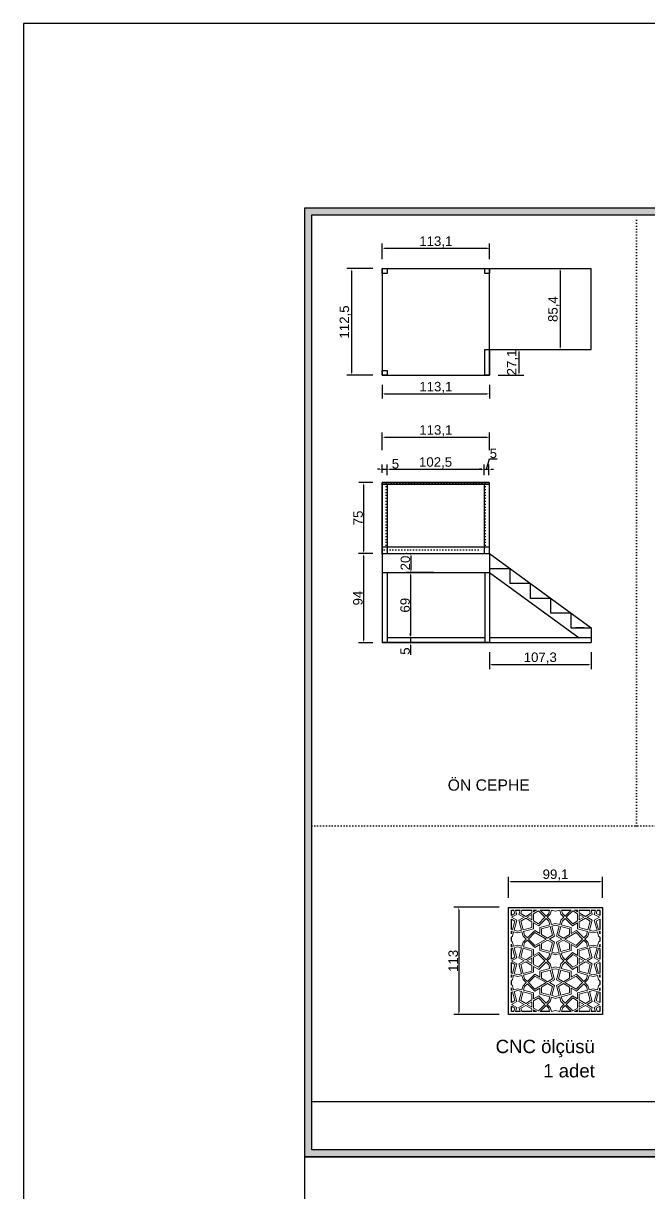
# Model space of a CAD drawing. Header units: metres. Extents: x 7064 to 15770, y 8440 to 11994.
# Drawn here: x 7064 to 7724, y 10761 to 11994 of the extents above; entities that cross this region are included whole.
import ezdxf

# ---------------------------------------------------------------- set-up
doc = ezdxf.new("R2010")
doc.units = ezdxf.units.M
doc.linetypes.add('ACAD_ISO07', pattern=[3, 0, -3])
doc.layers.add('AKM-DUVARLAR', color=6, linetype='Continuous', lineweight=60)
doc.layers.add('GÖRÜNÜŞ 015-O4M', color=125, linetype='Continuous', lineweight=15)
doc.layers.add('mahal liste', color=7, linetype='Continuous', lineweight=25, true_color=0xfa2e43)
doc.styles.get("Standard").update_dxf_attribs({"font": 'arial.ttf'})
doc.dimstyles.new('ISO-25', dxfattribs={"dimtxt": 10, "dimasz": 2.5, "dimexe": 5, "dimexo": 10, "dimtad": 1, "dimtxsty": 'Standard', "dimcen": 2.5, "dimadec": 0, "dimazin": 0, "dimtfac": 1, "dimtmove": 0, "dimatfit": 3, "dimfxl": 1, "dimarcsym": 0})

# ---------------------------------------------------------------- blocks, each defined once
blk = doc.blocks.new('*D323')
at = {"color": 0, "lineweight": -2, "transparency": 16777216}
for p, q in [((7432.7, 11509.9), (7417.9, 11509.9)), ((7422.9, 11507.4), (7422.9, 11437.4)), ((7432.7, 11434.9), (7417.9, 11434.9))]:
    blk.add_line(p, q, dxfattribs=at)
at = {"color": 0, "transparency": 16777216}
for points in [[(7422.5, 11507.4), (7423.3, 11507.4), (7422.9, 11509.9)], [(7422.5, 11437.4), (7423.3, 11437.4), (7422.9, 11434.9)]]:
    blk.add_solid(points, dxfattribs=at)
at = {"layer": 'Defpoints', "color": 0, "transparency": 16777216}
for p in [(7442.7, 11509.9), (7422.9, 11434.9), (7442.7, 11434.9)]:
    blk.add_point(p, dxfattribs=at)
at = {"color": 0, "transparency": 16777216, "insert": (7417.2, 11472.4), "char_height": 10, "attachment_point": 5, "rotation": 90}
blk.add_mtext('75', dxfattribs=at)
blk = doc.blocks.new('*D324')
at = {"color": 0, "lineweight": -2, "transparency": 16777216}
for p, q in [((7422.7, 11434.9), (7417.7, 11434.9)), ((7422.7, 11432.4), (7422.7, 11343.4)), ((7432.7, 11340.9), (7417.7, 11340.9))]:
    blk.add_line(p, q, dxfattribs=at)
at = {"color": 0, "transparency": 16777216}
for points in [[(7422.3, 11432.4), (7423.1, 11432.4), (7422.7, 11434.9)], [(7422.3, 11343.4), (7423.1, 11343.4), (7422.7, 11340.9)]]:
    blk.add_solid(points, dxfattribs=at)
at = {"layer": 'Defpoints', "color": 0, "transparency": 16777216}
for p in [(7432.7, 11434.9), (7422.7, 11340.9), (7442.7, 11340.9)]:
    blk.add_point(p, dxfattribs=at)
at = {"color": 0, "transparency": 16777216, "insert": (7417, 11387.9), "char_height": 10, "attachment_point": 5, "rotation": 90}
blk.add_mtext('94', dxfattribs=at)
blk = doc.blocks.new('*D328')
at = {"color": 0, "lineweight": -2, "transparency": 16777216}
for p, q in [((7442.7, 11543.9), (7442.7, 11562.6)), ((7445.2, 11557.6), (7553.3, 11557.6)), ((7555.8, 11543.9), (7555.8, 11562.6))]:
    blk.add_line(p, q, dxfattribs=at)
at = {"color": 0, "transparency": 16777216}
for points in [[(7445.2, 11558), (7445.2, 11557.2), (7442.7, 11557.6)], [(7553.3, 11558), (7553.3, 11557.2), (7555.8, 11557.6)]]:
    blk.add_solid(points, dxfattribs=at)
at = {"layer": 'Defpoints', "color": 0, "transparency": 16777216}
for p in [(7555.8, 11557.6), (7442.7, 11533.9), (7555.8, 11533.9)]:
    blk.add_point(p, dxfattribs=at)
at = {"color": 0, "transparency": 16777216, "insert": (7499.2, 11564.3), "char_height": 10, "attachment_point": 5}
blk.add_mtext('113,1', dxfattribs=at)
blk = doc.blocks.new('*D329')
at = {"color": 0, "lineweight": -2, "transparency": 16777216}
for p, q in [((7440.2, 11523.8), (7437.7, 11523.8)), ((7442.7, 11519.9), (7442.7, 11528.8)), ((7442.7, 11523.8), (7447.7, 11523.8)), ((7447.7, 11517.7), (7447.7, 11528.8)), ((7450.2, 11523.8), (7460.6, 11523.8))]:
    blk.add_line(p, q, dxfattribs=at)
at = {"color": 0, "transparency": 16777216}
for points in [[(7440.2, 11524.2), (7440.2, 11523.4), (7442.7, 11523.8)], [(7450.2, 11524.2), (7450.2, 11523.4), (7447.7, 11523.8)]]:
    blk.add_solid(points, dxfattribs=at)
at = {"layer": 'Defpoints', "color": 0, "transparency": 16777216}
for p in [(7447.7, 11523.8), (7442.7, 11509.9), (7447.7, 11507.7)]:
    blk.add_point(p, dxfattribs=at)
at = {"color": 0, "transparency": 16777216, "insert": (7456.6, 11529.5), "char_height": 10, "attachment_point": 5}
blk.add_mtext('5', dxfattribs=at)
blk = doc.blocks.new('*D330')
at = {"color": 0, "lineweight": -2, "transparency": 16777216}
for p, q in [((7447.7, 11517.7), (7447.7, 11528.8)), ((7450.2, 11523.8), (7547.7, 11523.8)), ((7550.2, 11517.7), (7550.2, 11528.8))]:
    blk.add_line(p, q, dxfattribs=at)
at = {"color": 0, "transparency": 16777216}
for points in [[(7450.2, 11524.2), (7450.2, 11523.4), (7447.7, 11523.8)], [(7547.7, 11524.2), (7547.7, 11523.4), (7550.2, 11523.8)]]:
    blk.add_solid(points, dxfattribs=at)
at = {"layer": 'Defpoints', "color": 0, "transparency": 16777216}
for p in [(7550.2, 11523.8), (7447.7, 11507.7), (7550.2, 11507.7)]:
    blk.add_point(p, dxfattribs=at)
at = {"color": 0, "transparency": 16777216, "insert": (7498.9, 11530.5), "char_height": 10, "attachment_point": 5}
blk.add_mtext('102,5', dxfattribs=at)
blk = doc.blocks.new('*D331')
at = {"color": 0, "lineweight": -2, "transparency": 16777216}
for p, q in [((7552.7, 11523.8), (7556, 11534.8)), ((7556, 11534.8), (7563.9, 11534.8)), ((7547.7, 11523.8), (7545.2, 11523.8)), ((7550.2, 11517.7), (7550.2, 11528.8)), ((7550.2, 11523.8), (7555.2, 11523.8)), ((7550.2, 11523.8), (7555.2, 11523.8)), ((7555.2, 11517.7), (7555.2, 11528.8)), ((7557.7, 11523.8), (7560.2, 11523.8))]:
    blk.add_line(p, q, dxfattribs=at)
at = {"color": 0, "transparency": 16777216}
for points in [[(7547.7, 11524.2), (7547.7, 11523.4), (7550.2, 11523.8)], [(7557.7, 11524.2), (7557.7, 11523.4), (7555.2, 11523.8)]]:
    blk.add_solid(points, dxfattribs=at)
at = {"layer": 'Defpoints', "color": 0, "transparency": 16777216}
for p in [(7555.2, 11523.8), (7550.2, 11507.7), (7555.2, 11507.7)]:
    blk.add_point(p, dxfattribs=at)
at = {"color": 0, "transparency": 16777216, "insert": (7559.9, 11540.5), "char_height": 10, "attachment_point": 5}
blk.add_mtext('5', dxfattribs=at)
blk = doc.blocks.new('*D332')
at = {"color": 0, "lineweight": -2, "transparency": 16777216}
for p, q in [((7468.1, 11434.9), (7467.8, 11434.9)), ((7472.8, 11432.4), (7472.8, 11417.4)), ((7468.1, 11414.9), (7467.8, 11414.9))]:
    blk.add_line(p, q, dxfattribs=at)
at = {"color": 0, "transparency": 16777216}
for points in [[(7472.4, 11432.4), (7473.3, 11432.4), (7472.8, 11434.9)], [(7472.4, 11417.4), (7473.3, 11417.4), (7472.8, 11414.9)]]:
    blk.add_solid(points, dxfattribs=at)
at = {"layer": 'Defpoints', "color": 0, "transparency": 16777216}
for p in [(7478.1, 11434.9), (7472.8, 11414.9), (7478.1, 11414.9)]:
    blk.add_point(p, dxfattribs=at)
at = {"color": 0, "transparency": 16777216, "insert": (7467.1, 11424.9), "char_height": 10, "attachment_point": 5, "rotation": 90}
blk.add_mtext('20', dxfattribs=at)
blk = doc.blocks.new('*D333')
at = {"color": 0, "lineweight": -2, "transparency": 16777216}
for p, q in [((7496.8, 11414.9), (7467.5, 11414.9)), ((7472.5, 11412.4), (7472.5, 11348.4)), ((7496.8, 11345.9), (7467.5, 11345.9))]:
    blk.add_line(p, q, dxfattribs=at)
at = {"color": 0, "transparency": 16777216}
for points in [[(7472.1, 11412.4), (7473, 11412.4), (7472.5, 11414.9)], [(7472.1, 11348.4), (7473, 11348.4), (7472.5, 11345.9)]]:
    blk.add_solid(points, dxfattribs=at)
at = {"layer": 'Defpoints', "color": 0, "transparency": 16777216}
for p in [(7506.8, 11414.9), (7472.5, 11345.9), (7506.8, 11345.9)]:
    blk.add_point(p, dxfattribs=at)
at = {"color": 0, "transparency": 16777216, "insert": (7466.8, 11380.4), "char_height": 10, "attachment_point": 5, "rotation": 90}
blk.add_mtext('69', dxfattribs=at)
blk = doc.blocks.new('*D334')
at = {"color": 0, "lineweight": -2, "transparency": 16777216}
for p, q in [((7472.2, 11345.9), (7467.5, 11345.9)), ((7472.5, 11348.4), (7472.5, 11350.9)), ((7472.5, 11345.9), (7472.5, 11340.9)), ((7472.2, 11340.9), (7467.5, 11340.9)), ((7472.5, 11338.4), (7472.5, 11328.1))]:
    blk.add_line(p, q, dxfattribs=at)
at = {"color": 0, "transparency": 16777216}
for points in [[(7472.1, 11348.4), (7472.9, 11348.4), (7472.5, 11345.9)], [(7472.1, 11338.4), (7472.9, 11338.4), (7472.5, 11340.9)]]:
    blk.add_solid(points, dxfattribs=at)
at = {"layer": 'Defpoints', "color": 0, "transparency": 16777216}
for p in [(7482.2, 11345.9), (7472.5, 11340.9), (7482.2, 11340.9)]:
    blk.add_point(p, dxfattribs=at)
at = {"color": 0, "transparency": 16777216, "insert": (7466.8, 11332), "char_height": 10, "attachment_point": 5, "rotation": 90}
blk.add_mtext('5', dxfattribs=at)
blk = doc.blocks.new('*D335')
at = {"color": 0, "lineweight": -2, "transparency": 16777216}
for p, q in [((7555.8, 11330.9), (7555.8, 11313)), ((7663.1, 11330.9), (7663.1, 11313)), ((7558.3, 11318), (7660.6, 11318))]:
    blk.add_line(p, q, dxfattribs=at)
at = {"color": 0, "transparency": 16777216}
for points in [[(7558.3, 11318.4), (7558.3, 11317.6), (7555.8, 11318)], [(7660.6, 11318.4), (7660.6, 11317.6), (7663.1, 11318)]]:
    blk.add_solid(points, dxfattribs=at)
at = {"layer": 'Defpoints', "color": 0, "transparency": 16777216}
for p in [(7555.8, 11340.9), (7663.1, 11340.9), (7663.1, 11318)]:
    blk.add_point(p, dxfattribs=at)
at = {"color": 0, "transparency": 16777216, "insert": (7609.4, 11324.6), "char_height": 10, "attachment_point": 5}
blk.add_mtext('107,3', dxfattribs=at)
blk = doc.blocks.new('*D336')
at = {"color": 0, "lineweight": -2, "transparency": 16777216}
for p, q in [((7442.7, 11745.4), (7442.7, 11761.8)), ((7445.2, 11756.8), (7553.3, 11756.8)), ((7555.8, 11745.4), (7555.8, 11761.8))]:
    blk.add_line(p, q, dxfattribs=at)
at = {"color": 0, "transparency": 16777216}
for points in [[(7445.2, 11757.2), (7445.2, 11756.3), (7442.7, 11756.8)], [(7553.3, 11757.2), (7553.3, 11756.3), (7555.8, 11756.8)]]:
    blk.add_solid(points, dxfattribs=at)
at = {"layer": 'Defpoints', "color": 0, "transparency": 16777216}
for p in [(7555.8, 11756.8), (7442.7, 11735.4), (7555.8, 11735.4)]:
    blk.add_point(p, dxfattribs=at)
at = {"color": 0, "transparency": 16777216, "insert": (7499.2, 11763.4), "char_height": 10, "attachment_point": 5}
blk.add_mtext('113,1', dxfattribs=at)
blk = doc.blocks.new('*D337')
at = {"color": 0, "lineweight": -2, "transparency": 16777216}
for p, q in [((7432.7, 11735.4), (7405.2, 11735.4)), ((7410.2, 11732.9), (7410.2, 11625.4)), ((7432.7, 11622.9), (7405.2, 11622.9))]:
    blk.add_line(p, q, dxfattribs=at)
at = {"color": 0, "transparency": 16777216}
for points in [[(7409.8, 11732.9), (7410.6, 11732.9), (7410.2, 11735.4)], [(7409.8, 11625.4), (7410.6, 11625.4), (7410.2, 11622.9)]]:
    blk.add_solid(points, dxfattribs=at)
at = {"layer": 'Defpoints', "color": 0, "transparency": 16777216}
for p in [(7442.7, 11735.4), (7410.2, 11622.9), (7442.7, 11622.9)]:
    blk.add_point(p, dxfattribs=at)
at = {"color": 0, "transparency": 16777216, "insert": (7403.6, 11679.1), "char_height": 10, "attachment_point": 5, "rotation": 90}
blk.add_mtext('112,5', dxfattribs=at)
blk = doc.blocks.new('*D338')
at = {"color": 0, "lineweight": -2, "transparency": 16777216}
for p, q in [((7442.7, 11612.9), (7442.7, 11598.4)), ((7555.8, 11612.9), (7555.8, 11598.4)), ((7445.2, 11603.4), (7553.3, 11603.4))]:
    blk.add_line(p, q, dxfattribs=at)
at = {"color": 0, "transparency": 16777216}
for points in [[(7445.2, 11603.8), (7445.2, 11603), (7442.7, 11603.4)], [(7553.3, 11603.8), (7553.3, 11603), (7555.8, 11603.4)]]:
    blk.add_solid(points, dxfattribs=at)
at = {"layer": 'Defpoints', "color": 0, "transparency": 16777216}
for p in [(7442.7, 11622.9), (7555.8, 11622.9), (7555.8, 11603.4)]:
    blk.add_point(p, dxfattribs=at)
at = {"color": 0, "transparency": 16777216, "insert": (7499.2, 11610), "char_height": 10, "attachment_point": 5}
blk.add_mtext('113,1', dxfattribs=at)
blk = doc.blocks.new('*D339')
at = {"color": 0, "lineweight": -2, "transparency": 16777216}
for p, q in [((7564.9, 11650), (7591.9, 11650)), ((7586.9, 11647.5), (7586.9, 11625.4)), ((7564.9, 11622.9), (7591.9, 11622.9))]:
    blk.add_line(p, q, dxfattribs=at)
at = {"color": 0, "transparency": 16777216}
for points in [[(7586.4, 11647.5), (7587.3, 11647.5), (7586.9, 11650)], [(7586.4, 11625.4), (7587.3, 11625.4), (7586.9, 11622.9)]]:
    blk.add_solid(points, dxfattribs=at)
at = {"layer": 'Defpoints', "color": 0, "transparency": 16777216}
for p in [(7554.9, 11650), (7554.9, 11622.9), (7586.9, 11622.9)]:
    blk.add_point(p, dxfattribs=at)
at = {"color": 0, "transparency": 16777216, "insert": (7580.2, 11636.4), "char_height": 10, "attachment_point": 5, "rotation": 90}
blk.add_mtext('27,1', dxfattribs=at)
blk = doc.blocks.new('*D340')
at = {"color": 0, "lineweight": -2, "transparency": 16777216}
for p, q in [((7620.7, 11735.4), (7625.3, 11735.4)), ((7630.3, 11732.9), (7630.3, 11652.5)), ((7620.7, 11650), (7625.3, 11650))]:
    blk.add_line(p, q, dxfattribs=at)
at = {"color": 0, "transparency": 16777216}
for points in [[(7629.9, 11732.9), (7630.7, 11732.9), (7630.3, 11735.4)], [(7629.9, 11652.5), (7630.7, 11652.5), (7630.3, 11650)]]:
    blk.add_solid(points, dxfattribs=at)
at = {"layer": 'Defpoints', "color": 0, "transparency": 16777216}
for p in [(7630.7, 11735.4), (7630.3, 11650), (7630.7, 11650)]:
    blk.add_point(p, dxfattribs=at)
at = {"color": 0, "transparency": 16777216, "insert": (7623.7, 11692.7), "char_height": 10, "attachment_point": 5, "rotation": 90}
blk.add_mtext('85,4', dxfattribs=at)
blk = doc.blocks.new('yt')
at = {"color": 0}
blk.add_lwpolyline([(10890.9, 11343), (10990, 11343), (10990, 11230), (10890.9, 11230)], close=True, dxfattribs=at)
for points in [[(10893.9, 11334.4), (10893.9, 11340), (10896.5, 11340)], [(10898.3, 11340), (10903, 11340)], [(10904.7, 11340), (10915.5, 11340)], [(10917.3, 11340), (10920.3, 11340)], [(10924.1, 11340), (10934.2, 11340)], [(10936, 11340), (10936.3, 11340)], [(10946.6, 11340), (10956.8, 11340)], [(10960.6, 11340), (10963.6, 11340)], [(10965.3, 11340), (10976.1, 11340)], [(10977.9, 11340), (10982.5, 11340)], [(10984.3, 11340), (10987, 11340), (10987, 11334.4)], [(10893.9, 11319.6), (10893.9, 11330.6)], [(10987, 11330.6), (10987, 11319.6)], [(10893.9, 11315), (10893.9, 11317.8)], [(10893.9, 11307.5), (10893.9, 11311.6)], [(10987, 11317.8), (10987, 11315)], [(10987, 11311.6), (10987, 11307.5)], [(10893.9, 11301.3), (10893.9, 11304)], [(10893.9, 11288.4), (10893.9, 11299.5)], [(10987, 11304), (10987, 11301.3)], [(10987, 11299.5), (10987, 11288.4)], [(10893.9, 11273.6), (10893.9, 11284.7)], [(10987, 11284.7), (10987, 11273.6)], [(10893.9, 11269.1), (10893.9, 11271.8)], [(10987, 11271.8), (10987, 11269.1)], [(10893.9, 11261.5), (10893.9, 11265.6)], [(10987, 11265.6), (10987, 11261.5)], [(10893.9, 11255.3), (10893.9, 11258.1)], [(10893.9, 11242.5), (10893.9, 11253.5)], [(10987, 11258.1), (10987, 11255.3)], [(10987, 11253.5), (10987, 11242.5)], [(10896.5, 11233), (10893.9, 11233), (10893.9, 11238.7)], [(10987, 11238.7), (10987, 11233), (10984.3, 11233)], [(10903, 11233), (10898.3, 11233)], [(10915.5, 11233), (10904.7, 11233)], [(10920.3, 11233), (10917.3, 11233)], [(10934.2, 11233), (10924.1, 11233)], [(10944.8, 11233), (10944.6, 11233)], [(10956.8, 11233), (10946.6, 11233)], [(10963.6, 11233), (10960.6, 11233)], [(10976.1, 11233), (10965.3, 11233)], [(10982.5, 11233), (10977.9, 11233)]]:
    blk.add_lwpolyline(points, dxfattribs=at)
at = {"layer": 'GÖRÜNÜŞ 015-O4M', "color": 0}
for p, q in [((10893.9, 11334.4), (10897.5, 11336.4)), ((10894.1, 11332.5), (10899.5, 11335.6)), ((10894.1, 11332.5), (10899.5, 11329.4)), ((10896.5, 11340), (10897.5, 11336.4)), ((10898.3, 11340), (10899.5, 11335.6)), ((10903, 11340), (10901.8, 11335.6)), ((10907.2, 11332.5), (10901.8, 11335.6)), ((10907.2, 11332.5), (10901.8, 11329.4)), ((10904.7, 11340), (10903.8, 11336.4)), ((10908.9, 11333.5), (10903.8, 11336.4)), ((10915.5, 11337.3), (10908.9, 11333.5)), ((10915.5, 11335.3), (10910.6, 11332.5)), ((10915.5, 11329.7), (10910.6, 11332.5)), ((10915.5, 11340), (10915.5, 11337.3)), ((10915.5, 11329.7), (10915.5, 11335.3)), ((10917.3, 11340), (10917.3, 11338.3)), ((10920.3, 11340), (10917.3, 11338.3)), ((10922.4, 11339.3), (10917.3, 11336.3)), ((10917.3, 11328.7), (10917.3, 11336.3)), ((10929.2, 11332.5), (10922.4, 11339.3)), ((10929.2, 11332.5), (10922.4, 11325.7)), ((10930.4, 11333.7), (10924.1, 11340)), ((10933.3, 11336.6), (10930.4, 11333.7)), ((10934.8, 11335.7), (10931.6, 11332.5)), ((10934.8, 11329.3), (10931.6, 11332.5)), ((10933.3, 11336.6), (10934.2, 11340)), ((10934.8, 11335.7), (10936, 11340)), ((10940.4, 11338.9), (10936.3, 11340)), ((10940.4, 11338.9), (10944.8, 11340.1)), ((10946, 11335.7), (10944.8, 11340.1)), ((10946, 11335.7), (10949.2, 11332.5)), ((10946, 11329.3), (10949.2, 11332.5)), ((10947.6, 11336.6), (10946.6, 11340)), ((10947.6, 11336.6), (10950.5, 11333.7)), ((10950.5, 11333.7), (10956.8, 11340)), ((10951.7, 11332.5), (10958.5, 11339.3)), ((10951.7, 11332.5), (10958.5, 11325.7)), ((10958.5, 11339.3), (10963.6, 11336.3)), ((10960.6, 11340), (10963.6, 11338.3)), ((10963.6, 11340), (10963.6, 11338.3)), ((10963.6, 11328.7), (10963.6, 11336.3)), ((10965.3, 11340), (10965.3, 11337.3)), ((10965.3, 11337.3), (10971.9, 11333.5)), ((10965.3, 11335.3), (10970.2, 11332.5)), ((10965.3, 11329.7), (10965.3, 11335.3)), ((10965.3, 11329.7), (10970.2, 11332.5)), ((10971.9, 11333.5), (10977.1, 11336.4)), ((10973.7, 11332.5), (10979.1, 11335.6)), ((10973.7, 11332.5), (10979.1, 11329.4)), ((10976.1, 11340), (10977.1, 11336.4)), ((10977.9, 11340), (10979.1, 11335.6)), ((10982.5, 11340), (10981.3, 11335.6)), ((10986.8, 11332.5), (10981.3, 11335.6)), ((10986.8, 11332.5), (10981.3, 11329.4)), ((10984.3, 11340), (10983.3, 11336.4)), ((10987, 11334.4), (10983.3, 11336.4)), ((10893.9, 11330.6), (10897.5, 11328.5)), ((10895, 11319.3), (10897.5, 11328.5)), ((10896.7, 11318.8), (10899.5, 11329.4)), ((10904.6, 11318.8), (10901.8, 11329.4)), ((10908.9, 11331.5), (10903.8, 11328.5)), ((10906.3, 11319.3), (10903.8, 11328.5)), ((10906.3, 11319.3), (10915.5, 11321.7)), ((10906.7, 11317.6), (10917.3, 11320.4)), ((10915.5, 11327.7), (10908.9, 11331.5)), ((10915.5, 11321.7), (10915.5, 11327.7)), ((10922.4, 11325.7), (10917.3, 11328.7)), ((10917.3, 11320.4), (10917.3, 11326.7)), ((10922.7, 11323.5), (10917.3, 11326.7)), ((10930.4, 11331.3), (10922.7, 11323.5)), ((10934.4, 11324.4), (10923.8, 11321.6)), ((10923.8, 11321.6), (10923.8, 11315.3)), ((10934.8, 11322.7), (10925.5, 11320.3)), ((10925.5, 11320.3), (10925.5, 11314.3)), ((10933.3, 11328.4), (10930.4, 11331.3)), ((10933.3, 11328.4), (10934.4, 11324.4)), ((10934.8, 11329.3), (10936, 11324.9)), ((10934.8, 11322.7), (10937.3, 11313.5)), ((10940.4, 11326), (10936, 11324.9)), ((10940.4, 11324.3), (10936.5, 11323.2)), ((10936.5, 11323.2), (10939.3, 11312.6)), ((10940.4, 11326), (10944.8, 11324.9)), ((10940.4, 11324.3), (10944.4, 11323.2)), ((10944.4, 11323.2), (10941.6, 11312.6)), ((10946, 11322.7), (10943.6, 11313.5)), ((10946, 11329.3), (10944.8, 11324.9)), ((10946, 11322.7), (10955.3, 11320.3)), ((10947.6, 11328.4), (10946.5, 11324.4)), ((10946.5, 11324.4), (10957, 11321.6)), ((10947.6, 11328.4), (10950.5, 11331.3)), ((10950.5, 11331.3), (10958.2, 11323.5)), ((10955.3, 11320.3), (10955.3, 11314.3)), ((10957, 11321.6), (10957, 11315.3)), ((10958.2, 11323.5), (10963.6, 11326.7)), ((10958.5, 11325.7), (10963.6, 11328.7)), ((10963.6, 11320.4), (10963.6, 11326.7)), ((10974.1, 11317.6), (10963.6, 11320.4)), ((10965.3, 11327.7), (10971.9, 11331.5)), ((10965.3, 11321.7), (10965.3, 11327.7)), ((10974.6, 11319.3), (10965.3, 11321.7)), ((10971.9, 11331.5), (10977.1, 11328.5)), ((10974.6, 11319.3), (10977.1, 11328.5)), ((10976.3, 11318.8), (10979.1, 11329.4)), ((10984.2, 11318.8), (10981.3, 11329.4)), ((10987, 11330.6), (10983.3, 11328.5)), ((10985.8, 11319.3), (10983.3, 11328.5)), ((10895, 11319.3), (10893.9, 11319.6)), ((10894.6, 11317.6), (10893.9, 11317.8)), ((10893.9, 11315), (10894.6, 11317.6)), ((10895.1, 11312.7), (10893.9, 11311.6)), ((10895.1, 11312.7), (10896.2, 11317.1)), ((10900.6, 11316), (10896.2, 11317.1)), ((10900.6, 11317.7), (10896.7, 11318.8)), ((10900.6, 11317.7), (10904.6, 11318.8)), ((10900.6, 11316), (10905, 11317.1)), ((10906.2, 11312.7), (10905, 11317.1)), ((10906.2, 11312.7), (10909.4, 11309.5)), ((10906.2, 11306.3), (10909.4, 11309.5)), ((10907.8, 11313.6), (10906.7, 11317.6)), ((10907.8, 11313.6), (10910.7, 11310.7)), ((10907.8, 11305.4), (10910.7, 11308.3)), ((10910.7, 11310.7), (10918.4, 11318.5)), ((10910.7, 11308.3), (10918.4, 11300.6)), ((10911.9, 11309.5), (10918.7, 11316.3)), ((10911.9, 11309.5), (10918.7, 11302.7)), ((10918.4, 11318.5), (10923.8, 11315.3)), ((10918.7, 11316.3), (10930.4, 11309.5)), ((10918.7, 11302.7), (10930.4, 11309.5)), ((10925.5, 11314.3), (10932.1, 11310.5)), ((10925.5, 11304.7), (10932.1, 11308.5)), ((10937.3, 11313.5), (10932.1, 11310.5)), ((10937.3, 11305.6), (10932.1, 11308.5)), ((10939.3, 11312.6), (10933.9, 11309.5)), ((10939.3, 11306.4), (10933.9, 11309.5)), ((10941.6, 11312.6), (10947, 11309.5)), ((10941.6, 11306.4), (10947, 11309.5)), ((10943.6, 11313.5), (10948.7, 11310.5)), ((10943.6, 11305.6), (10948.7, 11308.5)), ((10955.3, 11314.3), (10948.7, 11310.5)), ((10955.3, 11304.7), (10948.7, 11308.5)), ((10962.2, 11316.3), (10950.4, 11309.5)), ((10962.2, 11302.7), (10950.4, 11309.5)), ((10962.5, 11318.5), (10957, 11315.3)), ((10969, 11309.5), (10962.2, 11316.3)), ((10969, 11309.5), (10962.2, 11302.7)), ((10970.2, 11310.7), (10962.5, 11318.5)), ((10970.2, 11308.3), (10962.5, 11300.6)), ((10973.1, 11313.6), (10970.2, 11310.7)), ((10973.1, 11305.4), (10970.2, 11308.3)), ((10974.6, 11312.7), (10971.4, 11309.5)), ((10974.6, 11306.3), (10971.4, 11309.5)), ((10973.1, 11313.6), (10974.1, 11317.6)), ((10974.6, 11312.7), (10975.8, 11317.1)), ((10980.2, 11316), (10975.8, 11317.1)), ((10980.2, 11317.7), (10976.3, 11318.8)), ((10980.2, 11317.7), (10984.2, 11318.8)), ((10980.2, 11316), (10984.6, 11317.1)), ((10985.8, 11312.7), (10984.6, 11317.1)), ((10985.8, 11319.3), (10987, 11319.6)), ((10985.8, 11312.7), (10987, 11311.6)), ((10986.3, 11317.6), (10987, 11317.8)), ((10987, 11315), (10986.3, 11317.6)), ((10895.1, 11306.3), (10893.9, 11307.5)), ((10893.9, 11304), (10894.6, 11301.4)), ((10894.6, 11301.4), (10893.9, 11301.3)), ((10895, 11299.8), (10893.9, 11299.5)), ((10895, 11299.8), (10897.5, 11290.5)), ((10895.1, 11306.3), (10896.2, 11301.9)), ((10900.6, 11303.1), (10896.2, 11301.9)), ((10900.6, 11301.3), (10896.7, 11300.2)), ((10896.7, 11300.2), (10899.5, 11289.7)), ((10900.6, 11303.1), (10905, 11301.9)), ((10900.6, 11301.3), (10904.6, 11300.2)), ((10904.6, 11300.2), (10901.8, 11289.7)), ((10906.3, 11299.8), (10903.8, 11290.5)), ((10906.2, 11306.3), (10905, 11301.9)), ((10906.3, 11299.8), (10915.5, 11297.3)), ((10907.8, 11305.4), (10906.7, 11301.4)), ((10906.7, 11301.4), (10917.3, 11298.6)), ((10915.5, 11297.3), (10915.5, 11291.4)), ((10917.3, 11298.6), (10917.3, 11292.3)), ((10922.7, 11295.5), (10917.3, 11292.3)), ((10918.4, 11300.6), (10923.8, 11303.7)), ((10930.4, 11287.8), (10922.7, 11295.5)), ((10923.8, 11297.4), (10923.8, 11303.7)), ((10934.4, 11294.6), (10923.8, 11297.4)), ((10925.5, 11298.8), (10925.5, 11304.7)), ((10934.8, 11296.3), (10925.5, 11298.8)), ((10934.8, 11296.3), (10937.3, 11305.6)), ((10936.5, 11295.8), (10939.3, 11306.4)), ((10940.4, 11294.8), (10936.5, 11295.8)), ((10940.4, 11294.8), (10944.4, 11295.8)), ((10944.4, 11295.8), (10941.6, 11306.4)), ((10946, 11296.3), (10943.6, 11305.6)), ((10946, 11296.3), (10955.3, 11298.8)), ((10946.5, 11294.6), (10957, 11297.4)), ((10950.5, 11287.8), (10958.2, 11295.5)), ((10955.3, 11298.8), (10955.3, 11304.7)), ((10962.5, 11300.6), (10957, 11303.7)), ((10957, 11297.4), (10957, 11303.7)), ((10958.2, 11295.5), (10963.6, 11292.3)), ((10974.1, 11301.4), (10963.6, 11298.6)), ((10963.6, 11298.6), (10963.6, 11292.3)), ((10974.6, 11299.8), (10965.3, 11297.3)), ((10965.3, 11297.3), (10965.3, 11291.4)), ((10973.1, 11305.4), (10974.1, 11301.4)), ((10974.6, 11306.3), (10975.8, 11301.9)), ((10974.6, 11299.8), (10977.1, 11290.5)), ((10980.2, 11303.1), (10975.8, 11301.9)), ((10980.2, 11301.3), (10976.3, 11300.2)), ((10976.3, 11300.2), (10979.1, 11289.7)), ((10980.2, 11303.1), (10984.6, 11301.9)), ((10980.2, 11301.3), (10984.2, 11300.2)), ((10984.2, 11300.2), (10981.3, 11289.7)), ((10985.8, 11299.8), (10983.3, 11290.5)), ((10985.8, 11306.3), (10984.6, 11301.9)), ((10985.8, 11306.3), (10987, 11307.5)), ((10985.8, 11299.8), (10987, 11299.5)), ((10987, 11304), (10986.3, 11301.4)), ((10986.3, 11301.4), (10987, 11301.3)), ((10893.9, 11288.4), (10897.5, 11290.5)), ((10893.9, 11284.7), (10897.5, 11282.6)), ((10894.1, 11286.5), (10899.5, 11289.7)), ((10894.1, 11286.5), (10899.5, 11283.4)), ((10896.7, 11272.9), (10899.5, 11283.4)), ((10907.2, 11286.5), (10901.8, 11289.7)), ((10907.2, 11286.5), (10901.8, 11283.4)), ((10904.6, 11272.9), (10901.8, 11283.4)), ((10908.9, 11287.5), (10903.8, 11290.5)), ((10908.9, 11285.5), (10903.8, 11282.6)), ((10915.5, 11291.4), (10908.9, 11287.5)), ((10915.5, 11281.7), (10908.9, 11285.5)), ((10915.5, 11289.4), (10910.6, 11286.5)), ((10915.5, 11283.7), (10910.6, 11286.5)), ((10915.5, 11283.7), (10915.5, 11289.4)), ((10922.4, 11293.3), (10917.3, 11290.4)), ((10917.3, 11282.7), (10917.3, 11290.4)), ((10929.2, 11286.5), (10922.4, 11293.3)), ((10929.2, 11286.5), (10922.4, 11279.8)), ((10930.4, 11285.3), (10922.7, 11277.6)), ((10933.3, 11290.7), (10930.4, 11287.8)), ((10933.3, 11282.4), (10930.4, 11285.3)), ((10934.8, 11289.8), (10931.6, 11286.5)), ((10934.8, 11283.3), (10931.6, 11286.5)), ((10933.3, 11290.7), (10934.4, 11294.6)), ((10934.8, 11289.8), (10936, 11294.2)), ((10934.8, 11283.3), (10936, 11278.9)), ((10940.4, 11293), (10936, 11294.2)), ((10940.4, 11293), (10944.8, 11294.2)), ((10946, 11289.8), (10944.8, 11294.2)), ((10946, 11283.3), (10944.8, 11278.9)), ((10946, 11289.8), (10949.2, 11286.5)), ((10946, 11283.3), (10949.2, 11286.5)), ((10947.6, 11290.7), (10946.5, 11294.6)), ((10947.6, 11290.7), (10950.5, 11287.8)), ((10947.6, 11282.4), (10950.5, 11285.3)), ((10950.5, 11285.3), (10958.2, 11277.6)), ((10951.7, 11286.5), (10958.5, 11293.3)), ((10951.7, 11286.5), (10958.5, 11279.8)), ((10958.5, 11293.3), (10963.6, 11290.4)), ((10963.6, 11282.7), (10963.6, 11290.4)), ((10965.3, 11291.4), (10971.9, 11287.5)), ((10965.3, 11289.4), (10970.2, 11286.5)), ((10965.3, 11283.7), (10965.3, 11289.4)), ((10965.3, 11283.7), (10970.2, 11286.5)), ((10965.3, 11281.7), (10971.9, 11285.5)), ((10971.9, 11287.5), (10977.1, 11290.5)), ((10971.9, 11285.5), (10977.1, 11282.6)), ((10973.7, 11286.5), (10979.1, 11289.7)), ((10973.7, 11286.5), (10979.1, 11283.4)), ((10976.3, 11272.9), (10979.1, 11283.4)), ((10986.8, 11286.5), (10981.3, 11289.7)), ((10986.8, 11286.5), (10981.3, 11283.4)), ((10984.2, 11272.9), (10981.3, 11283.4)), ((10987, 11288.4), (10983.3, 11290.5)), ((10987, 11284.7), (10983.3, 11282.6)), ((10895, 11273.3), (10893.9, 11273.6)), ((10894.6, 11271.6), (10893.9, 11271.8)), ((10893.9, 11269.1), (10894.6, 11271.6)), ((10895, 11273.3), (10897.5, 11282.6)), ((10895.1, 11266.8), (10896.2, 11271.2)), ((10900.6, 11270), (10896.2, 11271.2)), ((10900.6, 11271.8), (10896.7, 11272.9)), ((10900.6, 11271.8), (10904.6, 11272.9)), ((10900.6, 11270), (10905, 11271.2)), ((10906.3, 11273.3), (10903.8, 11282.6)), ((10906.2, 11266.8), (10905, 11271.2)), ((10906.3, 11273.3), (10915.5, 11275.8)), ((10906.7, 11271.6), (10917.3, 11274.5)), ((10907.8, 11267.7), (10906.7, 11271.6)), ((10910.7, 11264.8), (10918.4, 11272.5)), ((10915.5, 11275.8), (10915.5, 11281.7)), ((10922.4, 11279.8), (10917.3, 11282.7)), ((10917.3, 11274.5), (10917.3, 11280.7)), ((10922.7, 11277.6), (10917.3, 11280.7)), ((10918.4, 11272.5), (10923.8, 11269.4)), ((10934.4, 11278.5), (10923.8, 11275.6)), ((10923.8, 11275.6), (10923.8, 11269.4)), ((10934.8, 11276.8), (10925.5, 11274.3)), ((10925.5, 11274.3), (10925.5, 11268.4)), ((10933.3, 11282.4), (10934.4, 11278.5)), ((10934.8, 11276.8), (10937.3, 11267.5)), ((10940.4, 11280.1), (10936, 11278.9)), ((10940.4, 11278.3), (10936.5, 11277.3)), ((10936.5, 11277.3), (10939.3, 11266.7)), ((10940.4, 11280.1), (10944.8, 11278.9)), ((10940.4, 11278.3), (10944.4, 11277.3)), ((10944.4, 11277.3), (10941.6, 11266.7)), ((10946, 11276.8), (10943.6, 11267.5)), ((10946, 11276.8), (10955.3, 11274.3)), ((10947.6, 11282.4), (10946.5, 11278.5)), ((10946.5, 11278.5), (10957, 11275.6)), ((10955.3, 11274.3), (10955.3, 11268.4)), ((10957, 11275.6), (10957, 11269.4)), ((10962.5, 11272.5), (10957, 11269.4)), ((10958.2, 11277.6), (10963.6, 11280.7)), ((10958.5, 11279.8), (10963.6, 11282.7)), ((10970.2, 11264.8), (10962.5, 11272.5)), ((10963.6, 11274.5), (10963.6, 11280.7)), ((10974.1, 11271.6), (10963.6, 11274.5)), ((10965.3, 11275.8), (10965.3, 11281.7)), ((10974.6, 11273.3), (10965.3, 11275.8)), ((10973.1, 11267.7), (10974.1, 11271.6)), ((10974.6, 11273.3), (10977.1, 11282.6)), ((10974.6, 11266.8), (10975.8, 11271.2)), ((10980.2, 11270), (10975.8, 11271.2)), ((10980.2, 11271.8), (10976.3, 11272.9)), ((10980.2, 11271.8), (10984.2, 11272.9)), ((10980.2, 11270), (10984.6, 11271.2)), ((10985.8, 11273.3), (10983.3, 11282.6)), ((10985.8, 11266.8), (10984.6, 11271.2)), ((10985.8, 11273.3), (10987, 11273.6)), ((10986.3, 11271.6), (10987, 11271.8)), ((10987, 11269.1), (10986.3, 11271.6)), ((10895.1, 11266.8), (10893.9, 11265.6)), ((10895.1, 11260.3), (10893.9, 11261.5)), ((10895.1, 11260.3), (10896.2, 11255.9)), ((10906.2, 11260.3), (10905, 11255.9)), ((10906.2, 11266.8), (10909.4, 11263.6)), ((10906.2, 11260.3), (10909.4, 11263.6)), ((10907.8, 11259.5), (10906.7, 11255.5)), ((10907.8, 11267.7), (10910.7, 11264.8)), ((10907.8, 11259.5), (10910.7, 11262.4)), ((10910.7, 11262.4), (10918.4, 11254.6)), ((10911.9, 11263.6), (10918.7, 11270.4)), ((10911.9, 11263.6), (10918.7, 11256.8)), ((10918.7, 11270.4), (10930.4, 11263.6)), ((10918.7, 11256.8), (10930.4, 11263.6)), ((10925.5, 11268.4), (10932.1, 11264.6)), ((10925.5, 11258.8), (10932.1, 11262.6)), ((10925.5, 11252.8), (10925.5, 11258.8)), ((10937.3, 11267.5), (10932.1, 11264.6)), ((10937.3, 11259.6), (10932.1, 11262.6)), ((10939.3, 11266.7), (10933.9, 11263.6)), ((10939.3, 11260.4), (10933.9, 11263.6)), ((10934.8, 11250.3), (10937.3, 11259.6)), ((10936.5, 11249.9), (10939.3, 11260.4)), ((10941.6, 11266.7), (10947, 11263.6)), ((10941.6, 11260.4), (10947, 11263.6)), ((10944.4, 11249.9), (10941.6, 11260.4)), ((10943.6, 11267.5), (10948.7, 11264.6)), ((10943.6, 11259.6), (10948.7, 11262.6)), ((10946, 11250.3), (10943.6, 11259.6)), ((10955.3, 11268.4), (10948.7, 11264.6)), ((10955.3, 11258.8), (10948.7, 11262.6)), ((10962.2, 11270.4), (10950.4, 11263.6)), ((10962.2, 11256.8), (10950.4, 11263.6)), ((10955.3, 11252.8), (10955.3, 11258.8)), ((10969, 11263.6), (10962.2, 11270.4)), ((10969, 11263.6), (10962.2, 11256.8)), ((10970.2, 11262.4), (10962.5, 11254.6)), ((10973.1, 11267.7), (10970.2, 11264.8)), ((10973.1, 11259.5), (10970.2, 11262.4)), ((10974.6, 11266.8), (10971.4, 11263.6)), ((10974.6, 11260.3), (10971.4, 11263.6)), ((10973.1, 11259.5), (10974.1, 11255.5)), ((10974.6, 11260.3), (10975.8, 11255.9)), ((10985.8, 11260.3), (10984.6, 11255.9)), ((10985.8, 11266.8), (10987, 11265.6)), ((10985.8, 11260.3), (10987, 11261.5)), ((10893.9, 11258.1), (10894.6, 11255.5)), ((10894.6, 11255.5), (10893.9, 11255.3)), ((10895, 11253.8), (10893.9, 11253.5)), ((10895, 11253.8), (10897.5, 11244.6)), ((10900.6, 11257.1), (10896.2, 11255.9)), ((10900.6, 11255.3), (10896.7, 11254.3)), ((10896.7, 11254.3), (10899.5, 11243.7)), ((10900.6, 11257.1), (10905, 11255.9)), ((10900.6, 11255.3), (10904.6, 11254.3)), ((10904.6, 11254.3), (10901.8, 11243.7)), ((10906.3, 11253.8), (10903.8, 11244.6)), ((10906.3, 11253.8), (10915.5, 11251.3)), ((10906.7, 11255.5), (10917.3, 11252.7)), ((10915.5, 11251.3), (10915.5, 11245.4)), ((10917.3, 11252.7), (10917.3, 11246.4)), ((10922.7, 11249.5), (10917.3, 11246.4)), ((10922.4, 11247.4), (10917.3, 11244.4)), ((10918.4, 11254.6), (10923.8, 11257.8)), ((10929.2, 11240.6), (10922.4, 11247.4)), ((10930.4, 11241.8), (10922.7, 11249.5)), ((10923.8, 11251.5), (10923.8, 11257.8)), ((10934.4, 11248.7), (10923.8, 11251.5)), ((10934.8, 11250.3), (10925.5, 11252.8)), ((10933.3, 11244.7), (10934.4, 11248.7)), ((10934.8, 11243.8), (10936, 11248.2)), ((10940.4, 11247), (10936, 11248.2)), ((10940.4, 11248.8), (10936.5, 11249.9)), ((10940.4, 11248.8), (10944.4, 11249.9)), ((10940.4, 11247), (10944.8, 11248.2)), ((10946, 11243.8), (10944.8, 11248.2)), ((10946, 11250.3), (10955.3, 11252.8)), ((10946.5, 11248.7), (10957, 11251.5)), ((10947.6, 11244.7), (10946.5, 11248.7)), ((10950.5, 11241.8), (10958.2, 11249.5)), ((10951.7, 11240.6), (10958.5, 11247.4)), ((10962.5, 11254.6), (10957, 11257.8)), ((10957, 11251.5), (10957, 11257.8)), ((10958.2, 11249.5), (10963.6, 11246.4)), ((10958.5, 11247.4), (10963.6, 11244.4)), ((10974.1, 11255.5), (10963.6, 11252.7)), ((10963.6, 11252.7), (10963.6, 11246.4)), ((10974.6, 11253.8), (10965.3, 11251.3)), ((10965.3, 11251.3), (10965.3, 11245.4)), ((10974.6, 11253.8), (10977.1, 11244.6)), ((10980.2, 11257.1), (10975.8, 11255.9)), ((10980.2, 11255.3), (10976.3, 11254.3)), ((10976.3, 11254.3), (10979.1, 11243.7)), ((10980.2, 11257.1), (10984.6, 11255.9)), ((10980.2, 11255.3), (10984.2, 11254.3)), ((10984.2, 11254.3), (10981.3, 11243.7)), ((10985.8, 11253.8), (10983.3, 11244.6)), ((10985.8, 11253.8), (10987, 11253.5)), ((10987, 11258.1), (10986.3, 11255.5)), ((10986.3, 11255.5), (10987, 11255.3)), ((10893.9, 11242.5), (10897.5, 11244.6)), ((10893.9, 11238.7), (10897.5, 11236.6)), ((10894.1, 11240.6), (10899.5, 11243.7)), ((10894.1, 11240.6), (10899.5, 11237.5)), ((10896.5, 11233), (10897.5, 11236.6)), ((10898.3, 11233), (10899.5, 11237.5)), ((10907.2, 11240.6), (10901.8, 11243.7)), ((10907.2, 11240.6), (10901.8, 11237.5)), ((10903, 11233), (10901.8, 11237.5)), ((10908.9, 11241.6), (10903.8, 11244.6)), ((10908.9, 11239.6), (10903.8, 11236.6)), ((10904.7, 11233), (10903.8, 11236.6)), ((10915.5, 11245.4), (10908.9, 11241.6)), ((10915.5, 11235.8), (10908.9, 11239.6)), ((10915.5, 11243.4), (10910.6, 11240.6)), ((10915.5, 11237.8), (10910.6, 11240.6)), ((10915.5, 11237.8), (10915.5, 11243.4)), ((10915.5, 11233), (10915.5, 11235.8)), ((10917.3, 11236.8), (10917.3, 11244.4)), ((10922.4, 11233.8), (10917.3, 11236.8)), ((10917.3, 11233), (10917.3, 11234.8)), ((10920.3, 11233), (10917.3, 11234.8)), ((10929.2, 11240.6), (10922.4, 11233.8)), ((10930.4, 11239.4), (10924.1, 11233)), ((10933.3, 11244.7), (10930.4, 11241.8)), ((10933.3, 11236.5), (10930.4, 11239.4)), ((10934.8, 11243.8), (10931.6, 11240.6)), ((10934.8, 11237.4), (10931.6, 11240.6)), ((10933.3, 11236.5), (10934.2, 11233)), ((10934.8, 11237.4), (10936, 11233)), ((10940.4, 11234.1), (10936, 11233)), ((10940.4, 11234.1), (10944.8, 11233)), ((10946, 11237.4), (10944.8, 11233)), ((10946, 11243.8), (10949.2, 11240.6)), ((10946, 11237.4), (10949.2, 11240.6)), ((10947.6, 11236.5), (10946.6, 11233)), ((10947.6, 11244.7), (10950.5, 11241.8)), ((10947.6, 11236.5), (10950.5, 11239.4)), ((10950.5, 11239.4), (10956.8, 11233)), ((10951.7, 11240.6), (10958.5, 11233.8)), ((10958.5, 11233.8), (10963.6, 11236.8)), ((10960.6, 11233), (10963.6, 11234.8)), ((10963.6, 11236.8), (10963.6, 11244.4)), ((10963.6, 11233), (10963.6, 11234.8)), ((10965.3, 11245.4), (10971.9, 11241.6)), ((10965.3, 11237.8), (10965.3, 11243.4)), ((10965.3, 11243.4), (10970.2, 11240.6)), ((10965.3, 11237.8), (10970.2, 11240.6)), ((10965.3, 11235.8), (10971.9, 11239.6)), ((10965.3, 11233), (10965.3, 11235.8)), ((10971.9, 11241.6), (10977.1, 11244.6)), ((10971.9, 11239.6), (10977.1, 11236.6)), ((10973.7, 11240.6), (10979.1, 11243.7)), ((10973.7, 11240.6), (10979.1, 11237.5)), ((10976.1, 11233), (10977.1, 11236.6)), ((10977.9, 11233), (10979.1, 11237.5)), ((10986.8, 11240.6), (10981.3, 11243.7)), ((10986.8, 11240.6), (10981.3, 11237.5)), ((10982.5, 11233), (10981.3, 11237.5)), ((10987, 11242.5), (10983.3, 11244.6)), ((10987, 11238.7), (10983.3, 11236.6)), ((10984.3, 11233), (10983.3, 11236.6))]:
    blk.add_line(p, q, dxfattribs=at)
blk = doc.blocks.new('*D342')
at = {"color": 0, "lineweight": -2, "transparency": 16777216}
for p, q in [((7566, 11061.8), (7518.3, 11061.8)), ((7523.3, 11059.3), (7523.3, 10951.3)), ((7566, 10948.8), (7518.3, 10948.8))]:
    blk.add_line(p, q, dxfattribs=at)
at = {"color": 0, "transparency": 16777216}
for points in [[(7522.9, 11059.3), (7523.8, 11059.3), (7523.3, 11061.8)], [(7522.9, 10951.3), (7523.8, 10951.3), (7523.3, 10948.8)]]:
    blk.add_solid(points, dxfattribs=at)
at = {"layer": 'Defpoints', "color": 0, "transparency": 16777216}
for p in [(7576, 11061.8), (7523.3, 10948.8), (7576, 10948.8)]:
    blk.add_point(p, dxfattribs=at)
at = {"color": 0, "transparency": 16777216, "insert": (7517.6, 11005.3), "char_height": 10, "attachment_point": 5, "rotation": 90}
blk.add_mtext('113', dxfattribs=at)
blk = doc.blocks.new('*D343')
at = {"color": 0, "lineweight": -2, "transparency": 16777216}
for p, q in [((7576, 11071.8), (7576, 11094.1)), ((7578.5, 11089.1), (7672.6, 11089.1)), ((7675.1, 11071.8), (7675.1, 11094.1))]:
    blk.add_line(p, q, dxfattribs=at)
at = {"color": 0, "transparency": 16777216}
for points in [[(7578.5, 11089.5), (7578.5, 11088.7), (7576, 11089.1)], [(7672.6, 11089.5), (7672.6, 11088.7), (7675.1, 11089.1)]]:
    blk.add_solid(points, dxfattribs=at)
at = {"layer": 'Defpoints', "color": 0, "transparency": 16777216}
for p in [(7675.1, 11089.1), (7576, 11061.8), (7675.1, 11061.8)]:
    blk.add_point(p, dxfattribs=at)
at = {"color": 0, "transparency": 16777216, "insert": (7625.5, 11095.8), "char_height": 10, "attachment_point": 5}
blk.add_mtext('99,1', dxfattribs=at)

msp = doc.modelspace()

# ---------------------------------------------------------------- hatches: boundary and pattern name
h = msp.add_hatch(color=253)
h.dxf.hatch_style = 1
h.paths.add_polyline_path([(7368.245, 11792.009), (8768.651, 11792.009), (8768.651, 10806.064), (7368.245, 10806.064)], flags=16)
h.paths.add_polyline_path([(7360.832, 11799.422), (8776.064, 11799.422), (8776.064, 10798.651), (7360.832, 10798.651)])

# ---------------------------------------------------------------- linework, layer by layer
at = {"color": 0}
for p, q in [((7442.692, 11735.36), (7442.692, 11622.86)), ((7442.692, 11735.36), (7663.092, 11735.36)), ((7555.792, 11649.96), (7555.792, 11735.36)), ((7663.092, 11649.96), (7663.092, 11735.36)), ((7555.792, 11622.86), (7555.792, 11649.96)), ((7555.792, 11649.96), (7663.092, 11649.96)), ((7442.692, 11622.86), (7555.792, 11622.86)), ((7442.692, 11434.937), (7442.692, 11509.937)), ((7442.692, 11509.937), (7555.792, 11509.937)), ((7442.692, 11509.937), (7442.692, 11434.937)), ((7555.192, 11509.937), (7442.692, 11509.937)), ((7555.192, 11507.737), (7442.692, 11507.737)), ((7447.692, 11507.737), (7447.692, 11434.937)), ((7550.192, 11507.737), (7550.192, 11434.937)), ((7555.792, 11434.937), (7555.792, 11509.937)), ((7442.692, 11441.942), (7555.792, 11441.942)), ((7442.692, 11434.937), (7442.692, 11439.937)), ((7442.692, 11434.937), (7442.692, 11340.937)), ((7442.692, 11434.937), (7555.792, 11434.937)), ((7555.792, 11434.937), (7555.792, 11340.937)), ((7555.792, 11434.937), (7663.092, 11356.637)), ((7442.733, 11414.937), (7555.792, 11414.937)), ((7447.692, 11414.937), (7447.692, 11340.937)), ((7550.833, 11414.937), (7550.833, 11340.937)), ((7555.792, 11414.937), (7650.347, 11345.937)), ((7550.833, 11345.937), (7447.692, 11345.937)), ((7663.092, 11345.937), (7555.792, 11345.937)), ((7655.756, 11356.637), (7646.756, 11356.637)), ((7663.092, 11356.637), (7663.092, 11340.937)), ((7442.692, 11340.937), (7555.792, 11340.937)), ((7555.192, 11340.937), (7442.692, 11340.937)), ((7555.792, 11340.937), (7663.092, 11340.937))]:
    msp.add_line(p, q, dxfattribs=at)
at = {"color": 30, "linetype": 'ACAD_ISO07', "true_color": 0xf8991e}
for p, q in [((7551.192, 11508.737), (7446.692, 11508.737)), ((7446.692, 11508.737), (7446.692, 11438.937)), ((7551.192, 11508.737), (7551.192, 11438.937)), ((7444.7, 11438.937), (7549.2, 11438.937))]:
    msp.add_line(p, q, dxfattribs=at)
at = {"color": 0, "linetype": 'ACAD_ISO07'}
msp.add_line((7442.692, 11434.937), (7555.792, 11434.937), dxfattribs=at)
msp.add_line((8768.651, 10856.742), (7368.245, 10856.742))
at = {"color": 0}
for points in [[(7063.944, 8440.111), (15770.364, 8440.111), (15770.364, 11994.02), (7063.944, 11994.02)], [(7360.832, 10798.651), (8763.136, 10798.651), (8763.136, 9381.488), (7360.832, 9381.488)]]:
    msp.add_lwpolyline(points, close=True, dxfattribs=at)
at = {"color": 253}
for points in [[(7360.832, 11799.422), (8776.064, 11799.422), (8776.064, 10798.651), (7360.832, 10798.651)], [(7368.245, 11792.009), (8768.651, 11792.009), (8768.651, 10806.064), (7368.245, 10806.064)]]:
    msp.add_lwpolyline(points, close=True, dxfattribs=at)
at = {"color": 0}
for points in [[(7442.692, 11735.36), (7447.692, 11735.36), (7447.692, 11730.36), (7442.692, 11730.36), (7442.692, 11735.36)], [(7550.792, 11735.36), (7555.792, 11735.36), (7555.792, 11730.36), (7550.792, 11730.36), (7550.792, 11735.36)], [(7550.792, 11649.96), (7555.792, 11649.96), (7555.792, 11622.86), (7550.792, 11622.86), (7550.792, 11649.96)], [(7442.692, 11627.86), (7447.692, 11627.86), (7447.692, 11622.86), (7442.692, 11622.86), (7442.692, 11627.86)], [(7555.792, 11434.937), (7555.792, 11419.277), (7577.252, 11419.277), (7577.252, 11403.617), (7598.712, 11403.617), (7598.712, 11387.957), (7620.172, 11387.957), (7620.172, 11372.297), (7641.632, 11372.297), (7641.632, 11356.637), (7663.092, 11356.637), (7663.092, 11340.937)]]:
    msp.add_lwpolyline(points, dxfattribs=at)
at = {"layer": 'mahal liste', "color": 244, "linetype": 'ACAD_ISO07', "true_color": 0x991b1e}
for p, q in [((7710.832, 11147.869), (7710.832, 11792.009)), ((7368.245, 11147.869), (8768.651, 11147.869))]:
    msp.add_line(p, q, dxfattribs=at)

# ---------------------------------------------------------------- block references
at = {"color": 0}
msp.add_blockref('yt', (-3314.898, -281.224), dxfattribs=at)

# ---------------------------------------------------------------- texts
at = {"layer": 'AKM-DUVARLAR', "color": 0, "attachment_point": 3}
for s, width, gutter_width, insert, char_height in [('ÖN CEPHE', 210.20291, 1.32, (7598.315, 11196.69), 11.8682), ('CNC ölçüsü', 174.94207, 1.562, (7667.006, 10922.081), 14.0453), ('1 adet', 171.09153, 1.562, (7667.006, 10896.475), 14.0453)]:
    msp.add_mtext_dynamic_manual_height_columns(s, width=width, gutter_width=gutter_width, heights=[0], dxfattribs=dict(at, insert=insert, char_height=char_height))

# ---------------------------------------------------------------- dimensions: what is measured, and where the dimension line sits
at = {"color": 0}
for base, p1, p2, picture, middle in [((7555.792, 11756.761), (7442.692, 11735.36), (7555.792, 11735.36), '*D336', (7499.242, 11763.396)), ((7555.792, 11603.37), (7442.692, 11622.86), (7555.792, 11622.86), '*D338', (7499.242, 11610.005)), ((7555.792, 11557.632), (7442.692, 11533.927), (7555.792, 11533.927), '*D328', (7499.242, 11564.266)), ((7447.692, 11523.816), (7442.692, 11509.937), (7447.692, 11507.737), '*D329', (7456.632, 11529.526)), ((7663.092, 11318.003), (7555.792, 11340.937), (7663.092, 11340.937), '*D335', (7609.442, 11324.637)), ((7675.076, 11089.122), (7575.976, 11061.819), (7675.076, 11061.819), '*D343', (7625.526, 11095.757))]:
    dim = msp.add_linear_dim(base=base, p1=p1, p2=p2, dimstyle='ISO-25', dxfattribs=at)
    dim.commit()
    dim.dimension.update_dxf_attribs({"geometry": picture, "text_midpoint": middle})
for base, p1, p2, picture, middle in [((7410.214, 11622.86), (7442.692, 11735.36), (7442.692, 11622.86), '*D337', (7403.579, 11679.11)), ((7630.302, 11649.96), (7630.693, 11735.36), (7630.693, 11649.96), '*D340', (7623.667, 11692.66)), ((7586.862, 11622.86), (7554.856, 11649.96), (7554.856, 11622.86), '*D339', (7580.227, 11636.41)), ((7422.919, 11434.937), (7442.692, 11509.937), (7442.692, 11434.937), '*D323', (7417.209, 11472.437)), ((7422.687, 11340.937), (7432.692, 11434.937), (7442.692, 11340.937), '*D324', (7416.956, 11387.937)), ((7472.85, 11414.937), (7478.116, 11434.937), (7478.116, 11414.937), '*D332', (7467.119, 11424.937)), ((7472.534, 11345.937), (7506.808, 11414.937), (7506.808, 11345.937), '*D333', (7466.803, 11380.437)), ((7472.517, 11340.937), (7482.171, 11345.937), (7482.171, 11340.937), '*D334', (7466.807, 11331.997)), ((7523.349, 10948.819), (7575.976, 11061.819), (7575.976, 10948.819), '*D342', (7517.615, 11005.319))]:
    dim = msp.add_linear_dim(base=base, p1=p1, p2=p2, angle=90, dimstyle='ISO-25', dxfattribs=at)
    dim.commit()
    dim.dimension.update_dxf_attribs({"geometry": picture, "text_midpoint": middle})
for base, p1, p2, picture, middle in [((7555.192, 11523.816), (7550.192, 11507.737), (7555.192, 11507.737), '*D331', (7556.624, 11540.549)), ((7550.192, 11523.816), (7447.692, 11507.737), (7550.192, 11507.737), '*D330', (7498.942, 11530.45))]:
    dim = msp.add_linear_dim(base=base, p1=p1, p2=p2, dimstyle='ISO-25', override={"dimtmove": 1}, dxfattribs=at)
    dim.commit()
    dim.dimension.update_dxf_attribs({"geometry": picture, "text_midpoint": middle})

doc.saveas('drawing.dxf')
